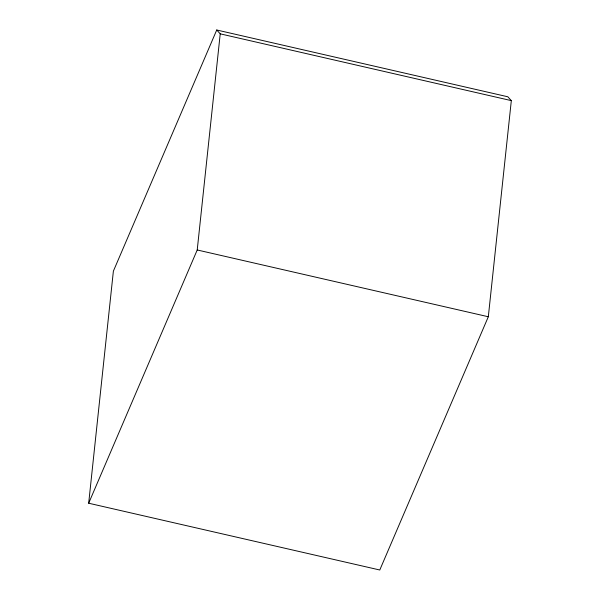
<?xml version="1.0" encoding="UTF-8"?>
<svg xmlns="http://www.w3.org/2000/svg" width="600" height="600" viewBox="0 0 600 600"><rect width="100%" height="100%" fill="white"/><g stroke="black" fill="none" stroke-linecap="round" stroke-linejoin="round"><path stroke-width="0.9" d="M88.68 503.22L113.377 271.147L216.735 30L507.832 96.78L511.32 100.627L488.317 316.755L379.778 570L88.68 503.22L197.22 249.975L220.222 33.84L216.735 30M220.222 33.84L511.32 100.627M197.22 249.975L488.317 316.755"/></g></svg>
